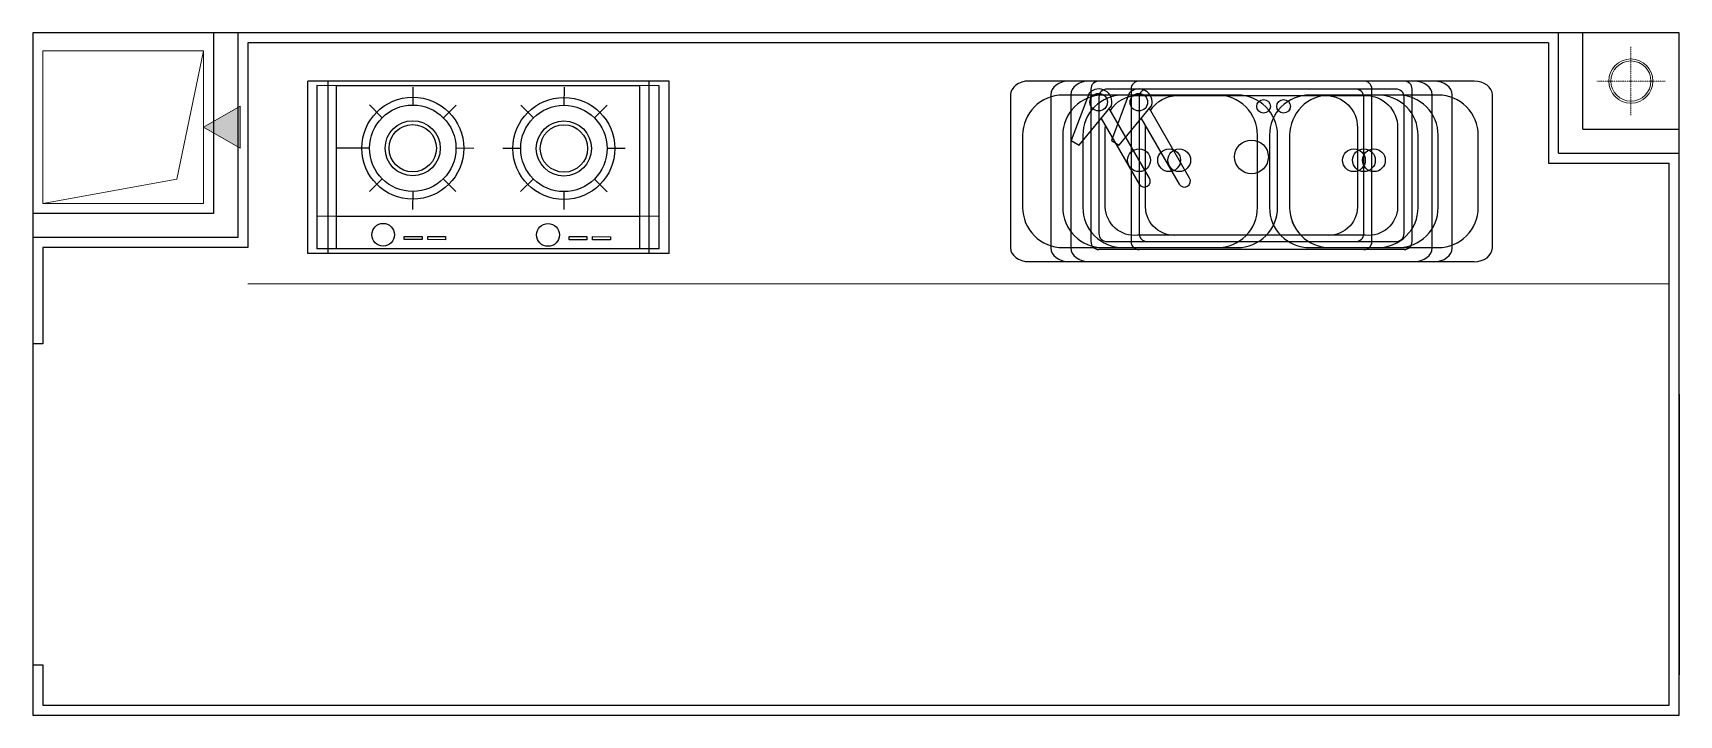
# Model space of a CAD drawing. Header units: millimetres. Extents: x 0 to 4100, y 0 to 1700.
import ezdxf

# ---------------------------------------------------------------- set-up
doc = ezdxf.new("R2010")
doc.units = ezdxf.units.MM
doc.header["$MEASUREMENT"] = 0
doc.linetypes.add('DASH', pattern=[0.35, 0.25, -0.1])
doc.linetypes.add('DASHED2', pattern=[0.375, 0.25, -0.125])
for name, color, linetype in [('A-WALL-MOVE', 4, 'Continuous'), ('A-WINDOW', 2, 'Continuous'), ('A-厨卫装修线', 145, 'Continuous'), ('Sunac_水盆', 150, 'Continuous'), ('Sunac_灶台', 85, 'Continuous'), ('temp', 7, 'Continuous')]:
    doc.layers.add(name, color=color, linetype=linetype)
for name, color, linetype, lineweight in [('A-排气道', 12, 'Continuous', 18), ('A-洁具厨具', 30, 'Continuous', 18), ('Sunac_立管', 80, 'Continuous', 18)]:
    doc.layers.add(name, color=color, linetype=linetype, lineweight=lineweight)

# ---------------------------------------------------------------- blocks, each defined once
blk = doc.blocks.new('立管_170_170')
at = {"layer": 'Sunac_立管', "linetype": 'DASH', "ltscale": 0.2}
for p, q in [((0, 85), (0, -85)), ((-85, 0), (85, 0))]:
    blk.add_line(p, q, dxfattribs=at)
at = {"layer": 'Sunac_立管'}
for radius in [55, 50]:
    blk.add_circle((0, 0), radius, dxfattribs=at)
blk = doc.blocks.new('灶台_800')
at = {"layer": 'Sunac_灶台'}
for p, q in [((400, 0), (-400, 0)), ((-400, -430), (-400, 0)), ((400, -430), (400, 0)), ((400, -430), (-400, -430))]:
    blk.add_line(p, q, dxfattribs=at)
at = {"layer": 'Sunac_灶台', "color": 250}
for p, q in [((376.4, -11.6), (-379.8, -11.6)), ((-379.8, -11.6), (-379.8, -418.4)), ((-188.8, -15), (-188.8, -59.9)), ((187.8, -15.6), (187.7, -60.4)), ((376.4, -418.4), (376.4, -11.6)), ((-264.9, -91.3), (-296.6, -59.5)), ((-81.1, -59.8), (-112.8, -91.5)), ((111.6, -91.8), (79.9, -60.1)), ((295.5, -60.4), (263.7, -92)), ((-296.5, -167.3), (-350.3, -167.2)), ((-36.6, -167.7), (-81.4, -167.6)), ((80, -167.8), (35.1, -167.8)), ((339.9, -168.2), (295.1, -168.1)), ((-265.2, -243.4), (-296.9, -275)), ((-81.4, -275.3), (-113, -243.6)), ((111.4, -243.9), (79.6, -275.6)), ((295.2, -275.9), (263.5, -244.1)), ((-189.1, -275), (-189.2, -319.8)), ((187.4, -275.5), (187.3, -320.4)), ((376.4, -337.2), (-379.8, -337.2)), ((-210.1, -395.1), (-210.1, -387.1)), ((-210.1, -387.1), (-165.6, -387.1)), ((-165.6, -395.2), (-210.1, -395.1)), ((-165.6, -387.1), (-165.6, -395.2)), ((-151.5, -395.2), (-151.5, -387.1)), ((-151.5, -387.1), (-107, -387.2)), ((-107, -395.3), (-151.5, -395.2)), ((-107, -387.2), (-107, -395.3)), ((200.5, -395.7), (200.5, -387.7)), ((200.5, -387.7), (245, -387.7)), ((245, -395.8), (200.5, -395.7)), ((245, -387.7), (245, -395.8)), ((259.1, -395.8), (259.1, -387.7)), ((259.1, -387.7), (303.6, -387.8)), ((303.6, -395.9), (259.1, -395.8)), ((303.6, -387.8), (303.6, -395.9)), ((376.4, -418.4), (-379.8, -418.4))]:
    blk.add_line(p, q, dxfattribs=at)
for centre, radius in [((-189, -167.4), 127), ((187.5, -168), 127), ((-189, -167.4), 107.6), ((187.5, -168), 107.6), ((-189, -167.4), 68.7), ((-189, -167.4), 59), ((187.5, -168), 68.7), ((187.5, -168), 59), ((-262.7, -382.9), 28.3), ((147.9, -383.5), 28.3)]:
    blk.add_circle(centre, radius, dxfattribs=at)
blk = doc.blocks.new('灶台_900')
at = {"layer": 'Sunac_灶台'}
for p, q in [((450, 0), (-450, 0)), ((-450, -430), (-450, 0)), ((450, -430), (450, 0)), ((450, -430), (-450, -430))]:
    blk.add_line(p, q, dxfattribs=at)
at = {"layer": 'Sunac_灶台', "color": 250}
for p, q in [((424.4, -11.6), (-427.9, -11.2)), ((-427.9, -11.2), (-427.9, -418)), ((-188.8, -15), (-188.8, -59.9)), ((187.8, -15.6), (187.7, -60.4)), ((424.4, -418.4), (424.4, -11.6)), ((-264.9, -91.3), (-296.6, -59.5)), ((-81.1, -59.8), (-112.8, -91.5)), ((111.6, -91.8), (79.9, -60.1)), ((295.5, -60.4), (263.7, -92)), ((-296.5, -167.3), (-377.3, -167)), ((-36.6, -167.7), (-81.4, -167.6)), ((80, -167.8), (35.1, -167.8)), ((339.9, -168.2), (295.1, -168.1)), ((-265.2, -243.4), (-296.9, -275)), ((-81.4, -275.3), (-113, -243.6)), ((111.4, -243.9), (79.6, -275.6)), ((295.2, -275.9), (263.5, -244.1)), ((-189.1, -275), (-189.2, -319.8)), ((187.4, -275.5), (187.3, -320.4)), ((424.4, -337.2), (-427.9, -336.8)), ((-210.1, -395.1), (-210.1, -387.1)), ((-210.1, -387.1), (-165.6, -387.1)), ((-165.6, -395.2), (-210.1, -395.1)), ((-165.6, -387.1), (-165.6, -395.2)), ((-151.5, -395.2), (-151.5, -387.1)), ((-151.5, -387.1), (-107, -387.2)), ((-107, -395.3), (-151.5, -395.2)), ((-107, -387.2), (-107, -395.3)), ((200.5, -395.7), (200.5, -387.7)), ((200.5, -387.7), (245, -387.7)), ((245, -395.8), (200.5, -395.7)), ((245, -387.7), (245, -395.8)), ((259.1, -395.8), (259.1, -387.7)), ((259.1, -387.7), (303.6, -387.8)), ((303.6, -395.9), (259.1, -395.8)), ((303.6, -387.8), (303.6, -395.9)), ((424.4, -418.4), (-427.9, -418))]:
    blk.add_line(p, q, dxfattribs=at)
for centre, radius in [((-189, -167.4), 127), ((187.5, -168), 127), ((-189, -167.4), 107.6), ((187.5, -168), 107.6), ((-189, -167.4), 68.7), ((-189, -167.4), 59), ((187.5, -168), 68.7), ((187.5, -168), 59), ((-262.7, -382.9), 28.3), ((147.9, -383.5), 28.3)]:
    blk.add_circle(centre, radius, dxfattribs=at)
blk = doc.blocks.new('水盆_单盆_600_420')
at = {"layer": 'Sunac_水盆'}
for p, q in [((280, 0), (-280, 0)), ((-300, -20), (-300, -400)), ((300, -400), (300, -20)), ((280, -420), (-280, -420))]:
    blk.add_line(p, q, dxfattribs=at)
at = {"layer": 'Sunac_水盆', "color": 250}
for p, q in [((-304.3, -29.8), (-348.7, -148.3)), ((-329.3, -159.6), (-248.8, -61.8)), ((-348.7, -148.3), (-329.3, -159.6))]:
    blk.add_line(p, q, dxfattribs=at)
blk.add_lwpolyline([(260, -20), (-260, -20, 0.414214), (-280, -40), (-280, -380, 0.414214), (-260, -400), (260, -400, 0.414214), (280, -380), (280, -40, 0.414214)], format="xyb", close=True, dxfattribs=at)
blk.add_lwpolyline([(-251.4, -73, -0.256104), (-184, -36), (184, -36, -0.414214), (264, -116), (264, -314, -0.440849), (184, -384), (-184, -384, -0.440849), (-264, -314), (-264, -116, -0.014255), (-263.9, -111.4, -0.014255)], format="xyb", dxfattribs=at)
for points in [[(-154, -241.7), (-254.1, -68.3)], [(-274.5, -93), (-180, -256.7)]]:
    blk.add_lwpolyline(points, dxfattribs=at)
for centre, radius in [((-280.5, -52.6), 21.9), ((0, -188.9), 42)]:
    blk.add_circle(centre, radius, dxfattribs=at)
at = {"layer": 'Sunac_水盆'}
for centre, start, end in [((-280, -20), 90, 180), ((280, -20), 0, 90), ((-280, -400), 180, 270), ((280, -400), 270, 0)]:
    blk.add_arc(centre, 20, start, end, dxfattribs=at)
at = {"layer": 'Sunac_水盆', "color": 250}
for centre, radius, start, end in [((-280.5, -52.6), 33, 343.8129, 136.1888), ((-167, -249.2), 15, 210.0007, 30.0007)]:
    blk.add_arc(centre, radius, start, end, dxfattribs=at)
blk = doc.blocks.new('水盆_单盆_800_420')
at = {"layer": 'Sunac_水盆'}
for p, q in [((380, 0), (-380, 0)), ((-400, -20), (-400, -400)), ((400, -400), (400, -20)), ((380, -420), (-380, -420))]:
    blk.add_line(p, q, dxfattribs=at)
at = {"layer": 'Sunac_水盆', "color": 250}
for p, q in [((-404.3, -29.8), (-448.7, -148.3)), ((-429.3, -159.6), (-348.8, -61.8)), ((-448.7, -148.3), (-429.3, -159.6))]:
    blk.add_line(p, q, dxfattribs=at)
blk.add_lwpolyline([(360, -20), (-360, -20, 0.414214), (-380, -40), (-380, -380, 0.414214), (-360, -400), (360, -400, 0.414214), (380, -380), (380, -40, 0.414214)], format="xyb", close=True, dxfattribs=at)
blk.add_lwpolyline([(-351.4, -73, -0.256104), (-284, -36), (284, -36, -0.414214), (364, -116), (364, -314, -0.440849), (284, -384), (-284, -384, -0.440849), (-364, -314), (-364, -116, -0.014255), (-363.9, -111.4, -0.014255)], format="xyb", dxfattribs=at)
for points in [[(-254, -241.7), (-354.1, -68.3)], [(-374.5, -93), (-280, -256.7)]]:
    blk.add_lwpolyline(points, dxfattribs=at)
for centre, radius in [((-380.5, -52.6), 21.9), ((0, -188.9), 42)]:
    blk.add_circle(centre, radius, dxfattribs=at)
at = {"layer": 'Sunac_水盆'}
for centre, start, end in [((-380, -20), 90, 180), ((380, -20), 0, 90), ((-380, -400), 180, 270), ((380, -400), 270, 0)]:
    blk.add_arc(centre, 20, start, end, dxfattribs=at)
at = {"layer": 'Sunac_水盆', "color": 250}
for centre, radius, start, end in [((-380.5, -52.6), 33, 343.8129, 136.1888), ((-267, -249.2), 15, 210.0007, 30.0007)]:
    blk.add_arc(centre, radius, start, end, dxfattribs=at)
blk = doc.blocks.new('水盆_双盆_900_450')
at = {"layer": 'Sunac_水盆'}
for points in [[(404.5, 0), (-404.5, 0)], [(-450, -34.1), (-450, -415.9)], [(450, -415.9), (450, -34.1)], [(-404.5, -450), (404.5, -450)]]:
    blk.add_lwpolyline(points, dxfattribs=at)
at = {"layer": 'Sunac_水盆', "color": 250}
for points in [[(65, -315), (65, -135, 0.414214), (-35, -35), (-320, -35, 0.414214), (-420, -135), (-420, -315, 0.414214), (-320, -415), (-35, -415, 0.414214)], [(315, -35), (195, -35, 0.414214), (95, -135), (95, -315, 0.414214), (195, -415), (315, -415, 0.414214), (415, -315), (415, -135, 0.414214)]]:
    blk.add_lwpolyline(points, format="xyb", close=True, dxfattribs=at)
for centre, radius in [((80, -63), 17), ((-180, -197.3), 28.4), ((255, -197.3), 28.4)]:
    blk.add_circle(centre, radius, dxfattribs=at)
at = {"layer": 'Sunac_水盆'}
for centre, major_axis, start_param, end_param in [((404.5, -34.1), (45.5, 0), 0, 1.570796), ((-404.5, -34.1), (-45.5, 0), -1.570796, 0), ((-404.5, -415.9), (-45.5, 0), 0, 1.570796), ((404.5, -415.9), (45.5, 0), 4.712389, 6.283185)]:
    blk.add_ellipse(centre, major_axis=major_axis, ratio=0.750045, start_param=start_param, end_param=end_param, dxfattribs=at)
blk = doc.blocks.new('水盆_双盆_1000_450')
at = {"layer": 'Sunac_水盆'}
for points in [[(454.5, 0), (-454.5, 0)], [(-500, -34.1), (-500, -415.9)], [(500, -415.9), (500, -34.1)], [(-454.5, -450), (454.5, -450)]]:
    blk.add_lwpolyline(points, dxfattribs=at)
at = {"layer": 'Sunac_水盆', "color": 250}
for points in [[(65, -315), (65, -135, 0.414214), (-35, -35), (-370, -35, 0.414214), (-470, -135), (-470, -315, 0.414214), (-370, -415), (-35, -415, 0.414214)], [(365, -35), (195, -35, 0.414214), (95, -135), (95, -315, 0.414214), (195, -415), (365, -415, 0.414214), (465, -315), (465, -135, 0.414214)]]:
    blk.add_lwpolyline(points, format="xyb", close=True, dxfattribs=at)
for centre, radius in [((80, -63), 17), ((-205, -197.3), 28.4), ((280, -197.3), 28.4)]:
    blk.add_circle(centre, radius, dxfattribs=at)
at = {"layer": 'Sunac_水盆'}
for centre, major_axis, start_param, end_param in [((454.5, -34.1), (45.5, 0), 0, 1.570796), ((-454.5, -34.1), (-45.5, 0), -1.570796, 0), ((-454.5, -415.9), (-45.5, 0), 0, 1.570796), ((454.5, -415.9), (45.5, 0), 4.712389, 6.283185)]:
    blk.add_ellipse(centre, major_axis=major_axis, ratio=0.750045, start_param=start_param, end_param=end_param, dxfattribs=at)
blk = doc.blocks.new('水盆_双盆_1200_450')
at = {"layer": 'Sunac_水盆'}
for points in [[(554.5, 0), (-554.5, 0)], [(-600, -34.1), (-600, -415.9)], [(600, -415.9), (600, -34.1)], [(-554.5, -450), (554.5, -450)]]:
    blk.add_lwpolyline(points, dxfattribs=at)
at = {"layer": 'Sunac_水盆', "color": 250}
for points in [[(15, -315), (15, -135, 0.414214), (-85, -35), (-470, -35, 0.414214), (-570, -135), (-570, -315, 0.414214), (-470, -415), (-85, -415, 0.414214)], [(465, -35), (145, -35, 0.414214), (45, -135), (45, -315, 0.414214), (145, -415), (465, -415, 0.414214), (565, -315), (565, -135, 0.414214)]]:
    blk.add_lwpolyline(points, format="xyb", close=True, dxfattribs=at)
for centre, radius in [((30, -63), 17), ((-280, -197.3), 28.4), ((305, -197.3), 28.4)]:
    blk.add_circle(centre, radius, dxfattribs=at)
at = {"layer": 'Sunac_水盆'}
for centre, major_axis, start_param, end_param in [((554.5, -34.1), (45.5, 0), 0, 1.570796), ((-554.5, -34.1), (-45.5, 0), -1.570796, 0), ((-554.5, -415.9), (-45.5, 0), 0, 1.570796), ((554.5, -415.9), (45.5, 0), 4.712389, 6.283185)]:
    blk.add_ellipse(centre, major_axis=major_axis, ratio=0.750045, start_param=start_param, end_param=end_param, dxfattribs=at)

msp = doc.modelspace()

# ---------------------------------------------------------------- hatches: boundary and pattern name
at = {"layer": 'A-排气道'}
h = msp.add_hatch(color=256, dxfattribs=at)
h.dxf.hatch_style = 1
h.paths.add_polyline_path([(425, 1465), (516.1, 1517.6), (516.1, 1412.4)])

# ---------------------------------------------------------------- linework, layer by layer
at = {"layer": 'A-WALL-MOVE', "linetype": 'DASH'}
for p, q in [((450, 1700), (450, 1250)), ((510, 1700), (510, 1190)), ((3800, 1400), (3800, 1700)), ((3860, 1460), (3860, 1700)), ((3860, 1460), (4100, 1460)), ((3800, 1400), (4100, 1400)), ((450, 1250), (0, 1250)), ((510, 1190), (0, 1190))]:
    msp.add_line(p, q, dxfattribs=at)
at = {"layer": 'A-WALL-MOVE'}
msp.add_lwpolyline([(0, 0), (4100, 0), (4100, 1700), (0, 1700)], close=True, dxfattribs=at)
at = {"layer": 'A-WINDOW'}
for p, q in [((0, 925), (0, 125)), ((4100, 800), (4100, 100))]:
    msp.add_line(p, q, dxfattribs=at)
at = {"layer": 'A-厨卫装修线', "color": 6}
for points in [[(3775, 1675), (535, 1675), (535, 1165), (25, 1165), (25, 925), (0, 925)], [(3775, 1675), (3775, 1375), (4075, 1375)], [(0, 125), (25, 125), (25, 25), (4075, 25), (4075, 1375)]]:
    msp.add_lwpolyline(points, dxfattribs=at)
at = {"layer": 'A-排气道', "linetype": 'DASHED2'}
msp.add_lwpolyline([(0, 1250), (450, 1250), (450, 1700), (0, 1700)], close=True, dxfattribs=at)
at = {"layer": 'A-排气道', "ltscale": 0.5}
for points in [[(25, 1275), (425, 1275), (425, 1655), (25, 1655)], [(425, 1465), (516.1, 1517.6), (516.1, 1412.4)]]:
    msp.add_lwpolyline(points, close=True, dxfattribs=at)
msp.add_lwpolyline([(425, 1655), (358.5, 1335.9), (25, 1275)], dxfattribs=at)
at = {"layer": 'A-洁具厨具'}
msp.add_line((4075, 1075), (535, 1075), dxfattribs=at)

# ---------------------------------------------------------------- block references
for name, p, rotation in [('立管_170_170', (3980, 1580), 179.986231777142), ('水盆_双盆_1000_450', (3035, 1580), 359.9931527991734), ('水盆_双盆_900_450', (3035, 1580), 359.9965763996149)]:
    msp.add_blockref(name, p, dxfattribs=dict(rotation=rotation))
for name, p in [('灶台_900', (1135, 1580)), ('灶台_800', (1135, 1580)), ('水盆_单盆_800_420', (3035, 1580)), ('水盆_单盆_600_420', (3035, 1580))]:
    msp.add_blockref(name, p)
at = {"layer": 'temp', "rotation": 359.9931527991734}
msp.add_blockref('水盆_双盆_1200_450', (3035, 1580), dxfattribs=at)

doc.saveas('drawing.dxf')
